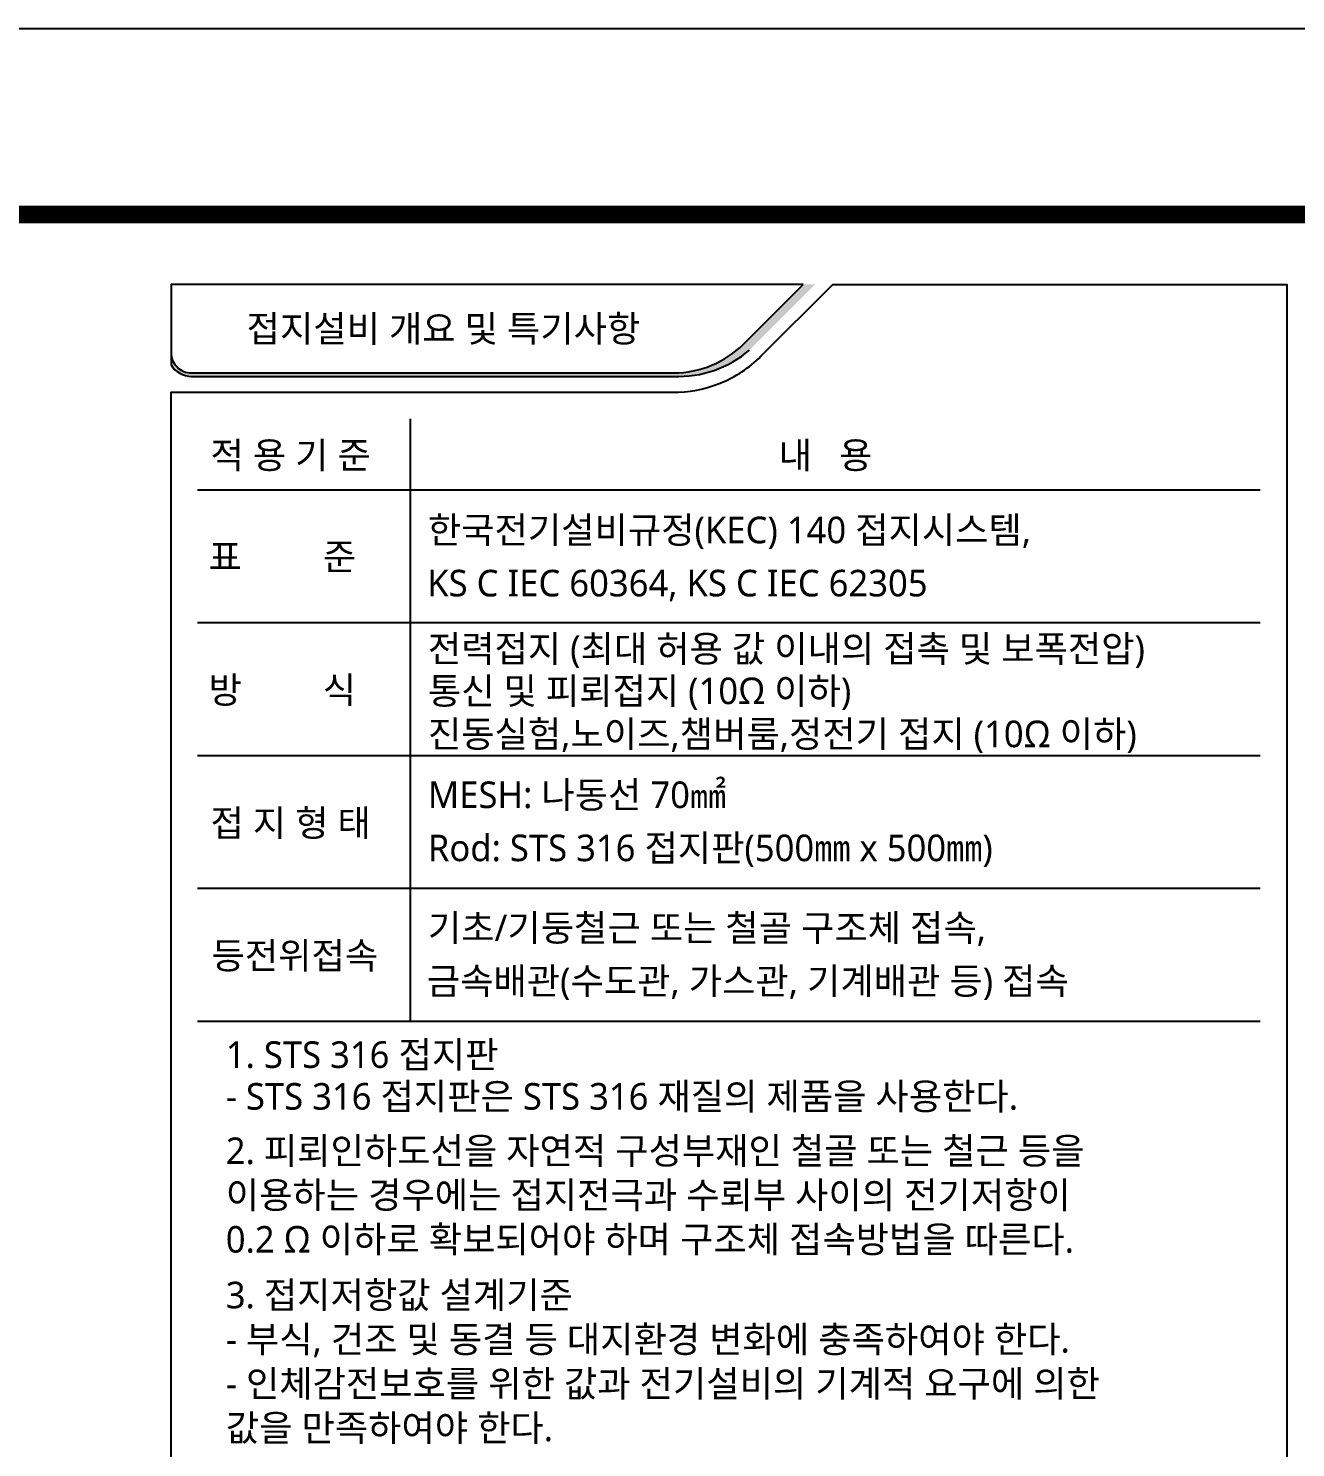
# Model space of a CAD drawing. Header units: millimetres. Extents: x -168600 to 672400, y 82 to 118882.
# Drawn here: x 284977 to 313600, y 86831 to 118882 of the extents above; entities that cross this region are included whole.
import ezdxf
from ezdxf.enums import TextEntityAlignment as Align

# ---------------------------------------------------------------- set-up
doc = ezdxf.new("R2010")
doc.units = ezdxf.units.MM
doc.header["$LTSCALE"] = 2000
for name, color, linetype in [('arch', 8, 'Continuous'), ('KEC', 3, 'Continuous'), ('KEC-TEXT', 6, 'Continuous'), ('SYM', 3, 'Continuous'), ('XR-SHEET-SHT', 5, 'Continuous')]:
    doc.layers.add(name, color=color, linetype=linetype)
doc.styles.add('GHS', font='malgun.ttf')

# ---------------------------------------------------------------- blocks, each defined once
blk = doc.blocks.new('XR-FORM-EE', base_point=(461.0274117319104, 408.442780486535))
at = {"layer": 'XR-SHEET-SHT', "color": 5}
blk.add_lwpolyline([(0, 118800.0000000991), (168200, 118800.0000000991), (168200, 0), (0, 0)], close=True, dxfattribs=at)
at = {"layer": 'XR-SHEET-SHT', "color": 5, "const_width": 400.0000000001896}
blk.add_lwpolyline([(9300, 114600.0000000991), (163900.0000002012, 114600.0000000991), (163900.0000002012, 4200.000000098952), (9300, 4200.000000098952)], close=True, dxfattribs=at)
blk = doc.blocks.new('wqegqadsd')
at = {"color": 254}
blk.add_wipeout([(1.3003191270399839e-06, 901.6072503640244), (1.9572325982153416e-09, -28593.692402925964), (25200.000001280478, -28593.692402955574), (25200.000001079956, 901.6072503640171)], dxfattribs=at).dxf.layer = 'SYM'
at = {"layer": 'SYM'}
h = blk.add_hatch(color=256, dxfattribs=at)
edge = h.paths.add_edge_path()
edge.add_line((-4.739194991998374e-08, -636.8521654231517), (-4.739194991998374e-08, -914.5659919310747))
edge.add_arc((461.3126325159574, -636.852165426717), 538.4554897026995, 211.0482708568887, 270.0000000002378)
edge.add_line((461.3126325159574, -1175.307655129451), (11354.44921810806, -1175.307655129451))
edge.add_arc((11457.40833536491, 1289.556611533932), 2467.013666946435, 267.6081053895819, 310.7177670262142)
edge.add_line((13066.72390820079, -580.272209490111), (14548.60336824351, 901.6072505653174))
edge.add_line((14548.60336823681, 901.607250565321), (14277.83385902637, 901.607250565321))
edge.add_line((14277.83385902971, 901.607250565321), (12931.3391535721, -444.8874548883105))
edge.add_arc((11338.70797897607, 1169.635961892345), 2267.853593518962, 270.3910985774072, 314.60890142212816, ccw=False)
edge.add_line((11354.18813185574, -1098.164797985795), (461.3126325103731, -1098.164797985795))
edge.add_arc((461.3126325159574, -636.8521654247597), 461.3126325609256, 180.0000000001446, 270.0000000001388, ccw=False)
for points in [[(13322.81936333657, -720.6161494575936), (14945.04276340038, 901.607250565321), (25200.00000108017, 901.6072503641553), (25200.000001277, -28593.69240285699), (1.942680682986975e-09, -28593.69240292583), (-4.739194991998374e-08, -1535.307655135977), (11321.43587728769, -1535.307655135977, 0.09540376223001554), (12403.15372335345, -1327.011867952235, 0.1015809055036942), (13322.81936333657, -720.6161494575936, -0.4142135600199511)], [(-4.739194991998374e-08, -636.8521654259457, 0.4142135623730951), (461.3126325159574, -1098.164797985795), (11354.18813185574, -1098.164797985795, 0.1953667433711826), (12931.33915357322, -444.8874548884196), (14277.83385902971, 901.607250565321)], [(14277.83385902971, 901.607250565321), (1.299300492973998e-06, 901.6072503641553), (1.299300492973998e-06, -636.8521656271114, 0.4142135623730951), (461.3126338604088, -1098.164798186961), (11354.18813185574, -1098.164797985795, 0.1953667433711826), (12931.33915357322, -444.8874548884196), (14277.83385902971, 901.607250565321)], [(-4.739194991998374e-08, -636.8521654231517), (-4.739194991998374e-08, -914.5659919310783, 0.2630528202908523), (461.3126325159574, -1175.307655129451), (11354.4492181036, -1175.307655129451, 0.1903517136120405), (13066.72390820079, -580.272209490111)]]:
    blk.add_lwpolyline(points, format="xyb", dxfattribs=at)
at = {"layer": 'SYM', "style": 'GHS'}
blk.add_text('접지설비 개요 및 특기사항', height=600.0000000109139, dxfattribs=at).set_placement((6152.394006373292, -98.27877380979044), align=Align.MIDDLE_CENTER)
at = {"color": 6}
blk.add_wipeout([(600.0000010868534, -2135.307655130513), (24600.00000108499, -2135.307655130513), (24600.000001093373, -27993.13751124032), (600.0000010887161, -27993.1375112487)], dxfattribs=at).dxf.layer = 'KEC-TEXT'
blk.add_wipeout([(600.0000010868534, -2135.307655145414), (24600.000001086853, -2135.307655145414), (24600.00000107661, -27993.137511257082), (600.0000010887161, -27993.137511266395)], dxfattribs=at).dxf.layer = 'KEC-TEXT'
at = {"layer": 'KEC-TEXT', "color": 6}
for points in [[(5400.000001086864, -2135.30765514588), (5400.000001086864, -15735.30765514588)], [(600.0000010868644, -3735.30765514588), (24600.00000108686, -3735.30765514588)], [(600.0000010868644, -6735.30765514588), (24600.00000108686, -6735.30765514588)], [(600.0000010868644, -9735.30765514588), (24600.00000108686, -9735.30765514588)], [(600.0000010868644, -12735.30765514588), (24600.00000108686, -12735.30765514588)], [(600.0000010868644, -15735.30765514588), (24600.00000108686, -15735.30765514588)], [(600.0000010794138, -15735.30765514588), (24600.00000107941, -15735.30765514588)]]:
    blk.add_lwpolyline(points, dxfattribs=at)
at = {"layer": 'SYM', "style": 'GHS'}
for s, p in [('적 용 기 준', (890.2173923915361, -2955.076676885597)), ('내   용', (13725.00000108686, -2955.076676885597)), ('한국전기설비규정(KEC) 140 접지시스템,', (5800.000001086864, -4643.663633406628)), ('표         준', (844.5652184775208, -5248.351133406628)), ('KS C IEC 60364, KS C IEC 62305', (5785.625106095347, -5843.663633406628)), ('전력접지 (최대 허용 값 이내의 접촉 및 보폭전압)', (5800.000001086864, -7325.801445897669)), ('방         식', (844.5652184775208, -8255.076676885132)), ('통신 및 피뢰접지 (10Ω 이하)', (5800.000001086864, -8277.069120040629)), ('진동실험,노이즈,챔버룸,정전기 접지 (10Ω 이하)', (5800.000001086864, -9250.03069911804)), ('MESH: 나동선 70㎟', (5800.000001086864, -10623.69080731971)), ('접 지 형 태', (890.2173923915361, -11260.57939427625)), ('Rod: STS 316 접지판(500㎜ x 500㎜)', (5800.000001086864, -11823.69080731971)), ('기초/기둥철근 또는 철골 구조체 접속,', (5800.000001086864, -13629.1935247113)), ('등전위접속', (913.0434793485438, -14255.07667688513)), ('금속배관(수도관, 가스관, 기계배관 등) 접속', (5775.617817613307, -14829.1935247113)), ('1. STS 316 접지판', (1236.073370645765, -16492.20012757229)), ('- STS 316 접지판은 STS 316 재질의 제품을 사용한다.', (1236.073370645765, -17434.69192968775)), ('2. 피뢰인하도선을 자연적 구성부재인 철골 또는 철근 등을', (1236.073370645765, -18663.44495583605)), ('이용하는 경우에는 접지전극과 수뢰부 사이의 전기저항이', (1236.073370645765, -19663.44495583605)), ('0.2 Ω 이하로 확보되어야 하며 구조체 접속방법을 따른다.', (1236.073370645765, -20663.44495583605)), ('3. 접지저항값 설계기준', (1236.073370645765, -21920.95529930852)), ('- 부식, 건조 및 동결 등 대지환경 변화에 충족하여야 한다.', (1236.073370645765, -22920.95529930852)), ('- 인체감전보호를 위한 값과 전기설비의 기계적 요구에 의한', (1236.073370645765, -23920.95529930852)), ('값을 만족하여야 한다.', (1236.073370645765, -24920.95529930852))]:
    blk.add_text(s, height=600.0000000109139, dxfattribs=at).set_placement(p, align=Align.MIDDLE_LEFT)

msp = doc.modelspace()

# ---------------------------------------------------------------- block references
at = {"layer": 'arch'}
msp.add_blockref('XR-FORM-EE', (168261.0273685863, 490.6624142964239), dxfattribs=at)

# ---------------------------------------------------------------- next in the draw order: block references
at = {"layer": 'KEC', "color": 0}
msp.add_blockref('wqegqadsd', (288199.9999989201, 112198.3927497351), dxfattribs=at)

doc.saveas('drawing.dxf')
